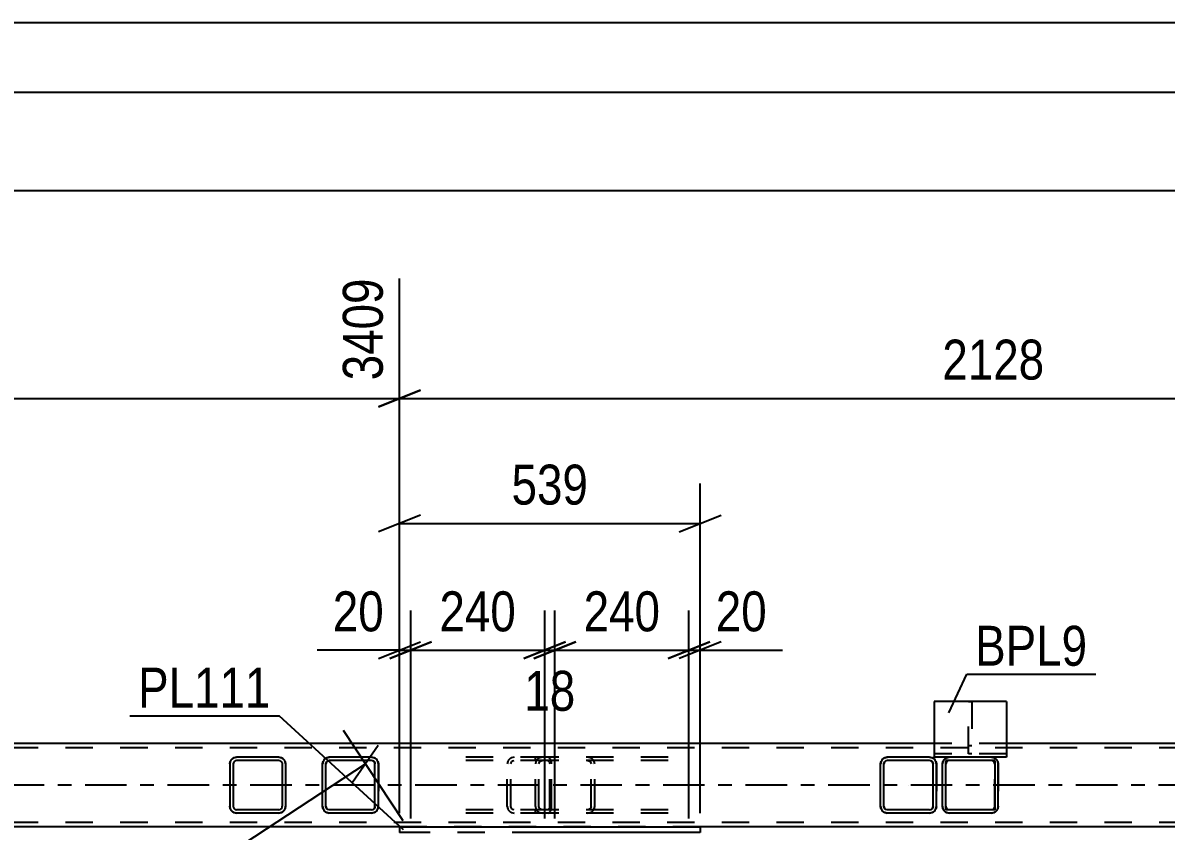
# Model space of a CAD drawing. Header units: millimetres. Extents: x -777 to 412, y -850 to -9.
# Drawn here: x -600.9 to -519, y -67.5 to -9.5 of the extents above; entities that cross this region are included whole.
import ezdxf

# ---------------------------------------------------------------- set-up
doc = ezdxf.new("R2010")
doc.units = ezdxf.units.MM
doc.linetypes.add('DXK_LINE_DOT2', pattern=[3.9198, 1.9599, -1.9599])
doc.linetypes.add('DXK_LINE_DOT3', pattern=[5.9187, 2.979, -0.9799, 0.9799, -0.9799])
doc.styles.add('Arial Narrow', font='ARIALN.TTF', dxfattribs={"height": 0.2})

# ---------------------------------------------------------------- blocks, each defined once
blk = doc.blocks.new('Unknown-570390744-1132')
at = {"color": 5, "linetype": 'Continuous'}
for p, q in [((412.086, -9.498), (-776.914, -9.498)), ((407.086, -14.498), (-771.914, -14.498))]:
    blk.add_line(p, q, dxfattribs=at)
blk = doc.blocks.new('Part-570390744-2621 - 2615')
at = {"color": 2, "linetype": 'Continuous'}
for p, q in [((-573.949, -67.183), (-573.949, -67.583)), ((-573.949, -67.183), (-552.403, -67.183)), ((-552.403, -67.183), (-552.403, -67.583)), ((-572.777, -67.583), (-573.949, -67.583)), ((-552.403, -67.583), (-563.914, -67.583))]:
    blk.add_line(p, q, dxfattribs=at)
at = {"color": 7, "linetype": 'DXK_LINE_DOT2'}
blk.add_line((-563.914, -67.583), (-572.777, -67.583), dxfattribs=at)
blk = doc.blocks.new('Part-570390744-2696 - 2615')
at = {"color": 2, "linetype": 'Continuous'}
for p, q in [((-535.633, -61.183), (-670.067, -61.183)), ((-382.392, -61.183), (-530.433, -61.183)), ((-573.949, -67.183), (-637.538, -67.183)), ((-488.815, -67.183), (-552.403, -67.183))]:
    blk.add_line(p, q, dxfattribs=at)
at = {"color": 7, "linetype": 'DXK_LINE_DOT2'}
for p, q in [((-530.433, -61.183), (-535.633, -61.183)), ((-66.749, -61.503), (-670.067, -61.503)), ((-66.749, -66.863), (-670.067, -66.863)), ((-552.403, -67.183), (-573.949, -67.183))]:
    blk.add_line(p, q, dxfattribs=at)
at = {"color": 7, "linetype": 'DXK_LINE_DOT3'}
blk.add_line((-66.749, -64.183), (-670.067, -64.183), dxfattribs=at)
blk = doc.blocks.new('Part-570390744-2764 - 2615')
at = {"color": 7, "linetype": 'DXK_LINE_DOT2'}
for p, q in [((-563.702, -62.183), (-563.897, -62.219)), ((-554.688, -62.183), (-563.702, -62.183)), ((-560.271, -62.219), (-560.467, -62.183)), ((-564.174, -62.479), (-564.213, -62.663)), ((-564.213, -65.703), (-564.213, -62.663)), ((-563.957, -62.663), (-563.938, -62.571)), ((-563.957, -65.703), (-563.957, -62.663)), ((-563.938, -62.571), (-563.882, -62.493)), ((-563.882, -62.493), (-563.8, -62.441)), ((-563.8, -62.441), (-563.702, -62.423)), ((-554.688, -62.423), (-563.702, -62.423)), ((-560.467, -62.423), (-560.369, -62.441)), ((-560.369, -62.441), (-560.286, -62.493)), ((-560.286, -62.493), (-560.231, -62.571)), ((-560.231, -62.571), (-560.211, -62.663)), ((-560.211, -65.703), (-560.211, -62.663)), ((-559.956, -62.663), (-559.995, -62.479)), ((-559.956, -65.703), (-559.956, -62.663)), ((-564.213, -65.703), (-564.174, -65.886)), ((-563.938, -65.794), (-563.957, -65.703)), ((-563.882, -65.872), (-563.938, -65.794)), ((-563.897, -66.146), (-563.702, -66.183)), ((-563.8, -65.924), (-563.882, -65.872)), ((-563.702, -65.943), (-563.8, -65.924)), ((-554.688, -65.943), (-563.702, -65.943)), ((-554.688, -66.183), (-563.702, -66.183)), ((-560.369, -65.924), (-560.467, -65.943)), ((-560.467, -66.183), (-560.271, -66.146)), ((-560.286, -65.872), (-560.369, -65.924)), ((-560.231, -65.794), (-560.286, -65.872)), ((-560.211, -65.703), (-560.231, -65.794)), ((-559.995, -65.886), (-559.956, -65.703))]:
    blk.add_line(p, q, dxfattribs=at)
for centre, start, end in [((-563.721, -62.683), 110.75831, 155.68004), ((-560.447, -62.683), 24.31996, 69.24169), ((-563.721, -65.682), 204.31996, 249.24169), ((-560.447, -65.682), 290.75831, 335.68004)]:
    blk.add_arc(centre, 0.496, start, end, dxfattribs=at)
blk = doc.blocks.new('Part-570390744-2900 - 2615')
at = {"color": 2, "linetype": 'Continuous'}
for p, q in [((-585.634, -62.181), (-585.818, -62.218)), ((-582.594, -62.181), (-585.634, -62.181)), ((-582.41, -62.218), (-582.594, -62.181)), ((-586.077, -62.478), (-586.114, -62.661)), ((-586.114, -62.661), (-586.114, -65.701)), ((-585.856, -62.569), (-585.874, -62.661)), ((-585.874, -62.661), (-585.874, -65.701)), ((-585.804, -62.492), (-585.856, -62.569)), ((-585.726, -62.439), (-585.804, -62.492)), ((-585.634, -62.421), (-585.726, -62.439)), ((-582.594, -62.421), (-585.634, -62.421)), ((-582.502, -62.439), (-582.594, -62.421)), ((-582.424, -62.492), (-582.502, -62.439)), ((-582.372, -62.569), (-582.424, -62.492)), ((-582.372, -62.569), (-582.354, -62.661)), ((-582.354, -62.661), (-582.354, -65.701)), ((-582.114, -62.661), (-582.15, -62.478)), ((-582.114, -62.661), (-582.114, -65.701)), ((-586.114, -65.701), (-586.077, -65.885)), ((-585.874, -65.701), (-585.856, -65.793)), ((-585.856, -65.793), (-585.804, -65.871)), ((-585.818, -66.145), (-585.634, -66.181)), ((-585.804, -65.871), (-585.726, -65.923)), ((-585.726, -65.923), (-585.634, -65.941)), ((-582.594, -65.941), (-585.634, -65.941)), ((-582.594, -66.181), (-585.634, -66.181)), ((-582.594, -65.941), (-582.502, -65.923)), ((-582.594, -66.181), (-582.41, -66.145)), ((-582.502, -65.923), (-582.424, -65.871)), ((-582.424, -65.871), (-582.372, -65.793)), ((-582.372, -65.793), (-582.354, -65.701)), ((-582.15, -65.885), (-582.114, -65.701))]:
    blk.add_line(p, q, dxfattribs=at)
at = {"color": 7, "linetype": 'DXK_LINE_DOT2'}
for p, q in [((-585.818, -62.218), (-585.634, -62.181)), ((-582.594, -62.181), (-582.41, -62.218)), ((-586.114, -62.661), (-586.077, -62.478)), ((-582.15, -62.478), (-582.114, -62.661)), ((-586.077, -65.885), (-586.114, -65.701)), ((-585.634, -66.181), (-585.818, -66.145)), ((-582.41, -66.145), (-582.594, -66.181)), ((-582.114, -65.701), (-582.15, -65.885))]:
    blk.add_line(p, q, dxfattribs=at)
at = {"color": 7, "linetype": 'DXK_LINE_DOT3'}
blk.add_line((-584.114, -64.181), (-584.114, -64.181), dxfattribs=at)
at = {"color": 2, "linetype": 'Continuous'}
for centre, start, end in [((-585.634, -62.661), 112.5, 157.5), ((-582.594, -62.661), 22.5, 67.5), ((-585.634, -65.701), 202.5, 247.5), ((-582.594, -65.701), 292.5, 337.5)]:
    blk.add_arc(centre, 0.48, start, end, dxfattribs=at)
at = {"color": 7, "linetype": 'DXK_LINE_DOT2'}
for centre, start, end in [((-585.634, -62.661), 112.5, 157.5), ((-582.594, -62.661), 22.5, 67.5), ((-585.634, -65.701), 202.5, 247.5), ((-582.594, -65.701), 292.5, 337.5)]:
    blk.add_arc(centre, 0.48, start, end, dxfattribs=at)
blk = doc.blocks.new('Part-570390744-2906 - 2615')
at = {"color": 2, "linetype": 'Continuous'}
for p, q in [((-538.987, -62.183), (-539.171, -62.219)), ((-535.947, -62.183), (-538.987, -62.183)), ((-535.764, -62.219), (-535.947, -62.183)), ((-539.431, -62.479), (-539.467, -62.663)), ((-539.467, -65.703), (-539.467, -62.663)), ((-539.467, -62.663), (-539.467, -62.663)), ((-539.227, -62.663), (-539.209, -62.571)), ((-539.227, -65.703), (-539.227, -62.663)), ((-539.227, -62.663), (-539.227, -62.663)), ((-539.209, -62.571), (-539.157, -62.493)), ((-539.079, -62.441), (-539.157, -62.493)), ((-538.987, -62.423), (-539.079, -62.441)), ((-535.947, -62.423), (-538.987, -62.423)), ((-535.855, -62.441), (-535.947, -62.423)), ((-535.855, -62.441), (-535.778, -62.493)), ((-535.778, -62.493), (-535.725, -62.571)), ((-535.725, -62.571), (-535.707, -62.663)), ((-535.707, -65.703), (-535.707, -62.663)), ((-535.707, -62.663), (-535.707, -62.663)), ((-535.467, -62.663), (-535.504, -62.479)), ((-535.467, -65.703), (-535.467, -62.663)), ((-535.467, -62.663), (-535.467, -62.663)), ((-539.467, -65.703), (-539.467, -65.703)), ((-539.467, -65.703), (-539.431, -65.886)), ((-539.227, -65.703), (-539.227, -65.703)), ((-539.209, -65.794), (-539.227, -65.703)), ((-539.157, -65.872), (-539.209, -65.794)), ((-539.171, -66.146), (-538.987, -66.183)), ((-539.079, -65.924), (-539.157, -65.872)), ((-538.987, -65.943), (-539.079, -65.924)), ((-535.947, -65.943), (-538.987, -65.943)), ((-535.947, -66.183), (-538.987, -66.183)), ((-535.947, -65.943), (-535.855, -65.924)), ((-535.947, -66.183), (-535.764, -66.146)), ((-535.855, -65.924), (-535.778, -65.872)), ((-535.725, -65.794), (-535.778, -65.872)), ((-535.707, -65.703), (-535.725, -65.794)), ((-535.707, -65.703), (-535.707, -65.703)), ((-535.504, -65.886), (-535.467, -65.703)), ((-535.467, -65.703), (-535.467, -65.703))]:
    blk.add_line(p, q, dxfattribs=at)
at = {"color": 7, "linetype": 'DXK_LINE_DOT2'}
for p, q in [((-539.171, -62.219), (-538.987, -62.183)), ((-535.947, -62.183), (-535.764, -62.219)), ((-539.467, -62.663), (-539.431, -62.479)), ((-539.467, -65.703), (-539.467, -62.663)), ((-539.209, -62.571), (-539.227, -62.663)), ((-539.227, -65.703), (-539.227, -62.663)), ((-539.157, -62.493), (-539.209, -62.571)), ((-539.079, -62.441), (-539.079, -62.441)), ((-538.987, -62.423), (-538.987, -62.423)), ((-535.855, -62.441), (-535.855, -62.441)), ((-535.778, -62.493), (-535.855, -62.441)), ((-535.725, -62.571), (-535.778, -62.493)), ((-535.707, -62.663), (-535.725, -62.571)), ((-535.707, -65.703), (-535.707, -62.663)), ((-535.504, -62.479), (-535.467, -62.663)), ((-535.467, -62.663), (-535.467, -65.703)), ((-539.431, -65.886), (-539.467, -65.703)), ((-539.227, -65.703), (-539.209, -65.794)), ((-539.209, -65.794), (-539.157, -65.872)), ((-538.987, -66.183), (-539.171, -66.146)), ((-539.157, -65.872), (-539.079, -65.924)), ((-538.987, -65.943), (-538.987, -65.943)), ((-535.764, -66.146), (-535.947, -66.183)), ((-535.855, -65.924), (-535.855, -65.924)), ((-535.778, -65.872), (-535.725, -65.794)), ((-535.778, -65.872), (-535.778, -65.872)), ((-535.725, -65.794), (-535.707, -65.703)), ((-535.467, -65.703), (-535.504, -65.886))]:
    blk.add_line(p, q, dxfattribs=at)
at = {"color": 7, "linetype": 'DXK_LINE_DOT3'}
blk.add_line((-537.467, -64.183), (-537.467, -64.183), dxfattribs=at)
at = {"color": 2, "linetype": 'Continuous'}
for centre, start, end in [((-538.987, -62.663), 112.5, 157.5), ((-535.947, -62.663), 22.5, 67.5), ((-538.987, -65.703), 202.5, 247.5), ((-535.947, -65.703), 292.5, 337.5)]:
    blk.add_arc(centre, 0.48, start, end, dxfattribs=at)
at = {"color": 7, "linetype": 'DXK_LINE_DOT2'}
for centre, start, end in [((-538.987, -62.663), 112.5, 157.5), ((-535.947, -62.663), 22.5, 67.5), ((-538.987, -65.703), 202.5, 247.5), ((-535.947, -65.703), 292.5, 337.5)]:
    blk.add_arc(centre, 0.48, start, end, dxfattribs=at)
blk = doc.blocks.new('Part-570390744-2909 - 2615')
at = {"color": 2, "linetype": 'Continuous'}
for p, q in [((-578.987, -62.183), (-579.171, -62.219)), ((-575.947, -62.183), (-578.987, -62.183)), ((-575.764, -62.219), (-575.947, -62.183)), ((-579.431, -62.479), (-579.467, -62.663)), ((-579.467, -65.703), (-579.467, -62.663)), ((-579.467, -62.663), (-579.467, -62.663)), ((-579.227, -62.663), (-579.209, -62.571)), ((-579.227, -65.703), (-579.227, -62.663)), ((-579.227, -62.663), (-579.227, -62.663)), ((-579.209, -62.571), (-579.157, -62.493)), ((-579.079, -62.441), (-579.157, -62.493)), ((-578.987, -62.423), (-579.079, -62.441)), ((-575.947, -62.423), (-578.987, -62.423)), ((-575.855, -62.441), (-575.947, -62.423)), ((-575.855, -62.441), (-575.778, -62.493)), ((-575.778, -62.493), (-575.725, -62.571)), ((-575.725, -62.571), (-575.707, -62.663)), ((-575.707, -65.703), (-575.707, -62.663)), ((-575.707, -62.663), (-575.707, -62.663)), ((-575.467, -62.663), (-575.504, -62.479)), ((-575.467, -65.703), (-575.467, -62.663)), ((-575.467, -62.663), (-575.467, -62.663)), ((-579.467, -65.703), (-579.467, -65.703)), ((-579.467, -65.703), (-579.431, -65.886)), ((-579.227, -65.703), (-579.227, -65.703)), ((-579.209, -65.794), (-579.227, -65.703)), ((-579.157, -65.872), (-579.209, -65.794)), ((-579.171, -66.146), (-578.987, -66.183)), ((-579.079, -65.924), (-579.157, -65.872)), ((-578.987, -65.943), (-579.079, -65.924)), ((-575.947, -65.943), (-578.987, -65.943)), ((-575.947, -66.183), (-578.987, -66.183)), ((-575.947, -65.943), (-575.855, -65.924)), ((-575.947, -66.183), (-575.764, -66.146)), ((-575.855, -65.924), (-575.778, -65.872)), ((-575.725, -65.794), (-575.778, -65.872)), ((-575.707, -65.703), (-575.725, -65.794)), ((-575.707, -65.703), (-575.707, -65.703)), ((-575.504, -65.886), (-575.467, -65.703)), ((-575.467, -65.703), (-575.467, -65.703))]:
    blk.add_line(p, q, dxfattribs=at)
at = {"color": 7, "linetype": 'DXK_LINE_DOT2'}
for p, q in [((-579.171, -62.219), (-578.987, -62.183)), ((-575.947, -62.183), (-575.764, -62.219)), ((-579.467, -62.663), (-579.431, -62.479)), ((-579.467, -65.703), (-579.467, -62.663)), ((-579.209, -62.571), (-579.227, -62.663)), ((-579.227, -65.703), (-579.227, -62.663)), ((-579.157, -62.493), (-579.209, -62.571)), ((-579.079, -62.441), (-579.079, -62.441)), ((-578.987, -62.423), (-578.987, -62.423)), ((-575.855, -62.441), (-575.855, -62.441)), ((-575.778, -62.493), (-575.855, -62.441)), ((-575.725, -62.571), (-575.778, -62.493)), ((-575.707, -62.663), (-575.725, -62.571)), ((-575.707, -65.703), (-575.707, -62.663)), ((-575.504, -62.479), (-575.467, -62.663)), ((-575.467, -62.663), (-575.467, -65.703)), ((-579.431, -65.886), (-579.467, -65.703)), ((-579.227, -65.703), (-579.209, -65.794)), ((-579.209, -65.794), (-579.157, -65.872)), ((-578.987, -66.183), (-579.171, -66.146)), ((-579.157, -65.872), (-579.079, -65.924)), ((-578.987, -65.943), (-578.987, -65.943)), ((-575.764, -66.146), (-575.947, -66.183)), ((-575.855, -65.924), (-575.855, -65.924)), ((-575.778, -65.872), (-575.725, -65.794)), ((-575.778, -65.872), (-575.778, -65.872)), ((-575.725, -65.794), (-575.707, -65.703)), ((-575.467, -65.703), (-575.504, -65.886))]:
    blk.add_line(p, q, dxfattribs=at)
at = {"color": 7, "linetype": 'DXK_LINE_DOT3'}
blk.add_line((-577.467, -64.183), (-577.467, -64.183), dxfattribs=at)
at = {"color": 2, "linetype": 'Continuous'}
for centre, start, end in [((-578.987, -62.663), 112.5, 157.5), ((-575.947, -62.663), 22.5, 67.5), ((-578.987, -65.703), 202.5, 247.5), ((-575.947, -65.703), 292.5, 337.5)]:
    blk.add_arc(centre, 0.48, start, end, dxfattribs=at)
at = {"color": 7, "linetype": 'DXK_LINE_DOT2'}
for centre, start, end in [((-578.987, -62.663), 112.5, 157.5), ((-575.947, -62.663), 22.5, 67.5), ((-578.987, -65.703), 202.5, 247.5), ((-575.947, -65.703), 292.5, 337.5)]:
    blk.add_arc(centre, 0.48, start, end, dxfattribs=at)
blk = doc.blocks.new('Part-570390744-2910 - 2615')
at = {"color": 2, "linetype": 'Continuous'}
for p, q in [((-531.274, -62.423), (-534.794, -62.423)), ((-534.794, -65.943), (-534.794, -62.423)), ((-531.274, -62.423), (-531.274, -65.943)), ((-531.274, -65.943), (-534.794, -65.943))]:
    blk.add_line(p, q, dxfattribs=at)
blk = doc.blocks.new('Part-570390744-2951 - 2615')
at = {"color": 2, "linetype": 'Continuous'}
for p, q in [((-534.554, -62.181), (-534.737, -62.218)), ((-531.514, -62.181), (-534.554, -62.181)), ((-531.33, -62.218), (-531.514, -62.181)), ((-534.997, -62.478), (-535.034, -62.661)), ((-535.034, -65.701), (-535.034, -62.661)), ((-535.034, -62.661), (-535.034, -62.661)), ((-534.554, -62.421), (-534.56, -62.423)), ((-531.514, -62.421), (-534.554, -62.421)), ((-531.514, -62.421), (-531.507, -62.423)), ((-531.034, -62.661), (-531.07, -62.478)), ((-531.034, -65.701), (-531.034, -62.661)), ((-531.034, -62.661), (-531.034, -62.661)), ((-535.034, -65.701), (-535.034, -65.701)), ((-535.034, -65.701), (-534.997, -65.885)), ((-534.737, -66.145), (-534.554, -66.181)), ((-531.514, -66.181), (-534.554, -66.181)), ((-531.514, -66.181), (-531.33, -66.145)), ((-531.07, -65.885), (-531.034, -65.701)), ((-531.034, -65.701), (-531.034, -65.701))]:
    blk.add_line(p, q, dxfattribs=at)
at = {"color": 7, "linetype": 'DXK_LINE_DOT2'}
for p, q in [((-534.737, -62.218), (-534.554, -62.181)), ((-531.514, -62.181), (-531.33, -62.218)), ((-535.034, -62.661), (-534.997, -62.478)), ((-535.034, -65.701), (-535.034, -62.661)), ((-534.794, -62.661), (-534.775, -62.569)), ((-534.794, -65.701), (-534.794, -62.661)), ((-534.794, -62.661), (-534.794, -62.661)), ((-534.775, -62.569), (-534.794, -62.661)), ((-534.794, -65.701), (-534.794, -62.661)), ((-534.775, -62.569), (-534.723, -62.492)), ((-534.723, -62.492), (-534.775, -62.569)), ((-534.723, -62.492), (-534.645, -62.44)), ((-534.554, -62.421), (-534.645, -62.44)), ((-531.422, -62.44), (-531.514, -62.421)), ((-531.422, -62.44), (-531.344, -62.492)), ((-531.344, -62.492), (-531.422, -62.44)), ((-531.344, -62.492), (-531.292, -62.569)), ((-531.292, -62.569), (-531.344, -62.492)), ((-531.292, -62.569), (-531.274, -62.661)), ((-531.274, -62.661), (-531.292, -62.569)), ((-531.274, -65.701), (-531.274, -62.661)), ((-531.274, -62.661), (-531.274, -62.661)), ((-531.274, -65.701), (-531.274, -62.661)), ((-531.07, -62.478), (-531.034, -62.661)), ((-531.034, -62.661), (-531.034, -65.701)), ((-534.997, -65.885), (-535.034, -65.701)), ((-534.794, -65.701), (-534.794, -65.701)), ((-534.775, -65.793), (-534.794, -65.701)), ((-534.794, -65.701), (-534.775, -65.793)), ((-534.723, -65.871), (-534.775, -65.793)), ((-534.775, -65.793), (-534.723, -65.871)), ((-534.554, -66.181), (-534.737, -66.145)), ((-534.645, -65.923), (-534.723, -65.871)), ((-534.723, -65.871), (-534.645, -65.923)), ((-534.554, -65.941), (-534.645, -65.923)), ((-531.514, -65.941), (-534.554, -65.941)), ((-531.422, -65.923), (-531.514, -65.941)), ((-531.33, -66.145), (-531.514, -66.181)), ((-531.344, -65.871), (-531.422, -65.923)), ((-531.292, -65.793), (-531.344, -65.871)), ((-531.344, -65.871), (-531.292, -65.793)), ((-531.274, -65.701), (-531.292, -65.793)), ((-531.292, -65.793), (-531.274, -65.701)), ((-531.274, -65.701), (-531.274, -65.701)), ((-531.034, -65.701), (-531.07, -65.885))]:
    blk.add_line(p, q, dxfattribs=at)
at = {"color": 7, "linetype": 'DXK_LINE_DOT3'}
blk.add_line((-533.034, -64.181), (-533.033, -64.181), dxfattribs=at)
at = {"color": 2, "linetype": 'Continuous'}
for centre, start, end in [((-534.554, -62.661), 112.5, 157.5), ((-531.514, -62.661), 22.5, 67.5), ((-534.554, -65.701), 202.5, 247.5), ((-531.514, -65.701), 292.5, 337.5)]:
    blk.add_arc(centre, 0.48, start, end, dxfattribs=at)
at = {"color": 7, "linetype": 'DXK_LINE_DOT2'}
for centre, start, end in [((-534.554, -62.661), 112.5, 157.5), ((-531.514, -62.661), 22.5, 67.5), ((-534.554, -65.701), 202.5, 247.5), ((-531.514, -65.701), 292.5, 337.5)]:
    blk.add_arc(centre, 0.48, start, end, dxfattribs=at)
blk = doc.blocks.new('Part-570390744-3031 - 2615')
at = {"color": 7, "linetype": 'DXK_LINE_DOT2'}
for p, q in [((-563.315, -62.183), (-570.757, -62.183)), ((-565.722, -62.183), (-565.915, -62.219)), ((-564.213, -62.423), (-564.213, -62.183)), ((-563.212, -62.219), (-563.315, -62.183)), ((-563.125, -62.323), (-563.212, -62.219)), ((-563.315, -62.423), (-570.757, -62.423)), ((-566.187, -62.479), (-566.226, -62.663)), ((-566.226, -65.703), (-566.226, -62.663)), ((-565.974, -62.663), (-565.955, -62.571)), ((-565.974, -65.703), (-565.974, -62.663)), ((-565.955, -62.571), (-565.9, -62.493)), ((-565.9, -62.493), (-565.818, -62.441)), ((-565.818, -62.441), (-565.722, -62.423)), ((-563.315, -62.423), (-563.264, -62.441)), ((-563.264, -62.441), (-563.22, -62.493)), ((-563.22, -62.493), (-563.191, -62.571)), ((-563.191, -62.571), (-563.18, -62.663)), ((-563.18, -65.703), (-563.18, -62.663)), ((-563.066, -62.479), (-563.125, -62.323)), ((-563.046, -62.663), (-563.066, -62.479)), ((-563.046, -65.703), (-563.046, -62.663)), ((-563.315, -65.943), (-570.757, -65.943)), ((-563.315, -66.183), (-570.757, -66.183)), ((-566.226, -65.703), (-566.187, -65.886)), ((-565.955, -65.794), (-565.974, -65.703)), ((-565.9, -65.872), (-565.955, -65.794)), ((-565.915, -66.146), (-565.722, -66.183)), ((-565.818, -65.924), (-565.9, -65.872)), ((-565.722, -65.943), (-565.818, -65.924)), ((-564.213, -66.183), (-564.213, -65.943)), ((-563.264, -65.924), (-563.315, -65.943)), ((-563.315, -66.183), (-563.212, -66.146)), ((-563.22, -65.872), (-563.264, -65.924)), ((-563.191, -65.794), (-563.22, -65.872)), ((-563.212, -66.146), (-563.125, -66.042)), ((-563.18, -65.703), (-563.191, -65.794)), ((-563.125, -66.042), (-563.066, -65.886)), ((-563.066, -65.886), (-563.046, -65.703))]:
    blk.add_line(p, q, dxfattribs=at)
for centre, start, end in [((-565.737, -62.678), 111.15132, 156.10487), ((-565.737, -65.687), 203.89513, 248.84868)]:
    blk.add_arc(centre, 0.492, start, end, dxfattribs=at)
blk = doc.blocks.new('Part-570390744-3098 - 2615')
at = {"color": 7, "linetype": 'DXK_LINE_DOT2'}
for p, q in [((-533.152, -61.942), (-533.152, -58.182)), ((-533.152, -58.182), (-532.912, -58.182)), ((-532.912, -58.182), (-532.912, -61.942)), ((-533.152, -61.342), (-532.912, -61.342)), ((-532.912, -61.942), (-533.152, -61.942))]:
    blk.add_line(p, q, dxfattribs=at)
blk = doc.blocks.new('Part-570390744-3177 - 2615')
at = {"color": 2, "linetype": 'Continuous'}
for p, q in [((-530.433, -58.182), (-535.633, -58.182)), ((-535.633, -58.182), (-535.633, -62.182)), ((-530.433, -58.182), (-530.433, -62.182)), ((-534.555, -62.182), (-535.633, -62.182)), ((-530.433, -62.182), (-531.512, -62.182)), ((-530.433, -62.182), (-530.433, -62.182))]:
    blk.add_line(p, q, dxfattribs=at)
at = {"color": 7, "linetype": 'DXK_LINE_DOT2'}
for p, q in [((-530.433, -61.942), (-535.633, -61.942)), ((-535.633, -61.942), (-535.633, -61.958)), ((-535.633, -61.958), (-535.633, -62.162)), ((-535.633, -62.182), (-535.633, -62.162)), ((-531.512, -62.182), (-534.555, -62.182)), ((-530.433, -61.942), (-530.433, -61.942)), ((-530.433, -61.942), (-530.433, -62.162)), ((-530.433, -62.182), (-530.433, -62.162)), ((-530.433, -62.182), (-530.433, -62.182))]:
    blk.add_line(p, q, dxfattribs=at)
blk = doc.blocks.new('StraightDimension-570390744-3322 - 2615')
at = {"color": 7, "linetype": 'Continuous'}
for p, q in [((-573.949, -66.183), (-573.949, -27.826)), ((-572.449, -35.838), (-575.449, -37.038)), ((-573.949, -36.438), (-488.815, -36.438))]:
    blk.add_line(p, q, dxfattribs=at)
at = {"color": 0}
blk.add_wipeout([(-527.126, -35.688), (-527.126, -31.488), (-535.638, -31.488), (-535.638, -35.688)], dxfattribs=at)
at = {"color": 3, "style": 'Arial Narrow'}
blk.add_text('2128', height=2.8633, dxfattribs=at).set_placement((-535.038, -35.088))
blk = doc.blocks.new('StraightDimension-570390744-58249 - 2615')
at = {"color": 7, "linetype": 'Continuous'}
for p, q in [((-563.541, -66.583), (-563.541, -52.095)), ((-562.811, -66.583), (-562.811, -52.095)), ((-565.041, -55.095), (-562.041, -53.895)), ((-561.311, -53.895), (-564.311, -55.095)), ((-563.541, -54.495), (-562.811, -54.495))]:
    blk.add_line(p, q, dxfattribs=at)
at = {"color": 0}
blk.add_wipeout([(-560.748, -59.445), (-560.748, -55.245), (-565.604, -55.245), (-565.604, -59.445)], dxfattribs=at)
at = {"color": 3, "style": 'Arial Narrow'}
blk.add_text('18', height=2.8633, dxfattribs=at).set_placement((-565.004, -58.845))
blk = doc.blocks.new('StraightDimension-570390744-4081 - 2615')
at = {"color": 7, "linetype": 'Continuous'}
blk.add_line((-707.587, -21.533), (-65.949, -21.533), dxfattribs=at)
blk = doc.blocks.new('StraightDimension-570390744-58250 - 2615')
at = {"color": 7, "linetype": 'Continuous'}
for p, q in [((-573.149, -66.583), (-573.149, -51.645)), ((-563.541, -66.583), (-563.541, -51.645)), ((-574.649, -55.095), (-571.649, -53.895)), ((-562.041, -53.895), (-565.041, -55.095)), ((-573.149, -54.495), (-563.541, -54.495))]:
    blk.add_line(p, q, dxfattribs=at)
at = {"color": 0}
blk.add_wipeout([(-565.003, -53.745), (-565.003, -49.545), (-571.687, -49.545), (-571.687, -53.745)], dxfattribs=at)
at = {"color": 3, "style": 'Arial Narrow'}
blk.add_text('240', height=2.8633, dxfattribs=at).set_placement((-571.087, -53.145))
blk = doc.blocks.new('StraightDimension-570390744-4117 - 2615')
at = {"color": 7, "linetype": 'Continuous'}
for p, q in [((-573.699, -66.747), (-577.964, -60.263)), ((-577.321, -63.97), (-575.474, -61.319)), ((-608.992, -84.084), (-576.398, -62.644)), ((-606.293, -88.187), (-610.558, -81.703)), ((-608.068, -82.758), (-609.915, -85.41))]:
    blk.add_line(p, q, dxfattribs=at)
at = {"color": 0}
blk.add_wipeout([(-590.314, -70.901), (-592.623, -67.392), (-598.207, -71.065), (-595.899, -74.574)], dxfattribs=at)
at = {"color": 3, "style": 'Arial Narrow'}
blk.add_text('975', height=2.8633, rotation=33.33468, dxfattribs=at).set_placement((-595.728, -73.743))
blk = doc.blocks.new('StraightDimension-570390744-3323 - 2615')
at = {"color": 7, "linetype": 'Continuous'}
for p, q in [((-573.949, -66.183), (-573.949, -27.826)), ((-575.449, -37.038), (-572.449, -35.838)), ((-659.083, -36.438), (-573.949, -36.438))]:
    blk.add_line(p, q, dxfattribs=at)
at = {"color": 0, "linetype": 'Continuous'}
blk.add_wipeout([(-574.549, -27.226), (-578.749, -27.226), (-578.749, -35.738), (-574.549, -35.738)], dxfattribs=at)
at = {"color": 3, "linetype": 'Continuous', "style": 'Arial Narrow'}
blk.add_text('3409', height=2.8633, rotation=90.00021, dxfattribs=at).set_placement((-575.149, -35.138))
blk = doc.blocks.new('StraightDimension-570390744-3599 - 2615')
at = {"color": 7, "linetype": 'Continuous'}
for p, q in [((-573.949, -66.183), (-573.949, -42.553)), ((-552.403, -66.183), (-552.403, -42.553)), ((-572.449, -44.803), (-575.449, -46.003)), ((-553.903, -46.003), (-550.903, -44.803)), ((-573.949, -45.403), (-552.403, -45.403))]:
    blk.add_line(p, q, dxfattribs=at)
at = {"color": 0}
blk.add_wipeout([(-559.834, -44.653), (-559.834, -40.453), (-566.518, -40.453), (-566.518, -44.653)], dxfattribs=at)
at = {"color": 3, "style": 'Arial Narrow'}
blk.add_text('539', height=2.8633, dxfattribs=at).set_placement((-565.918, -44.053))
blk = doc.blocks.new('StraightDimension-570390744-3868 - 2615')
at = {"color": 7, "linetype": 'Continuous'}
for p, q in [((-488.564, -66.747), (-492.392, -60.928)), ((-491.749, -64.635), (-489.902, -61.983)), ((-523.42, -84.749), (-490.826, -63.309)), ((-521.159, -88.187), (-524.986, -82.368)), ((-522.497, -83.423), (-524.344, -86.074))]:
    blk.add_line(p, q, dxfattribs=at)
at = {"color": 0}
blk.add_wipeout([(-504.743, -71.566), (-507.051, -68.057), (-512.636, -71.73), (-510.328, -75.239)], dxfattribs=at)
at = {"color": 3, "style": 'Arial Narrow'}
blk.add_text('975', height=2.8633, rotation=33.33468, dxfattribs=at).set_placement((-510.156, -74.408))
blk = doc.blocks.new('StraightDimension-570390744-58247 - 2615')
at = {"color": 7, "linetype": 'Continuous'}
for p, q in [((-553.203, -66.583), (-553.203, -51.645)), ((-552.403, -66.183), (-552.403, -51.645)), ((-554.703, -55.095), (-551.703, -53.895)), ((-550.903, -53.895), (-553.903, -55.095)), ((-553.203, -54.495), (-552.403, -54.495)), ((-552.403, -54.495), (-546.497, -54.495)), ((-552.403, -54.495), (-546.497, -54.495))]:
    blk.add_line(p, q, dxfattribs=at)
at = {"color": 0}
blk.add_wipeout([(-547.022, -53.745), (-547.022, -49.545), (-551.878, -49.545), (-551.878, -53.745)], dxfattribs=at)
at = {"color": 3, "style": 'Arial Narrow'}
blk.add_text('20', height=2.8633, dxfattribs=at).set_placement((-551.278, -53.145))
blk = doc.blocks.new('StraightDimension-570390744-58248 - 2615')
at = {"color": 7, "linetype": 'Continuous'}
for p, q in [((-562.811, -66.583), (-562.811, -51.645)), ((-553.203, -66.583), (-553.203, -51.645)), ((-564.311, -55.095), (-561.311, -53.895)), ((-551.703, -53.895), (-554.703, -55.095)), ((-562.811, -54.495), (-553.203, -54.495))]:
    blk.add_line(p, q, dxfattribs=at)
at = {"color": 0}
blk.add_wipeout([(-554.665, -53.745), (-554.665, -49.545), (-561.35, -49.545), (-561.35, -53.745)], dxfattribs=at)
at = {"color": 3, "style": 'Arial Narrow'}
blk.add_text('240', height=2.8633, dxfattribs=at).set_placement((-560.75, -53.145))
blk = doc.blocks.new('StraightDimension-570390744-58251 - 2615')
at = {"color": 7, "linetype": 'Continuous'}
for p, q in [((-573.949, -66.183), (-573.949, -51.645)), ((-573.149, -66.583), (-573.149, -51.645)), ((-575.449, -55.095), (-572.449, -53.895)), ((-571.649, -53.895), (-574.649, -55.095)), ((-573.949, -54.495), (-579.855, -54.495)), ((-573.949, -54.495), (-579.855, -54.495)), ((-573.949, -54.495), (-573.149, -54.495))]:
    blk.add_line(p, q, dxfattribs=at)
at = {"color": 0}
blk.add_wipeout([(-574.474, -53.745), (-574.474, -49.545), (-579.33, -49.545), (-579.33, -53.745)], dxfattribs=at)
at = {"color": 3, "style": 'Arial Narrow'}
blk.add_text('20', height=2.8633, dxfattribs=at).set_placement((-578.73, -53.145))
blk = doc.blocks.new('Mark-570390744-2617 - 2615')
at = {"color": 30, "linetype": 'Continuous'}
for p in [(-593.288, -59.218), (-573.657, -67.38)]:
    blk.add_line(p, (-582.584, -59.218), dxfattribs=at)
at = {"color": 0}
blk.add_wipeout([(-583.184, -58.618), (-583.184, -55.618), (-592.688, -55.618), (-592.688, -58.618)], dxfattribs=at)
blk.add_wipeout([(-583.184, -58.618), (-583.184, -55.618), (-592.688, -55.618), (-592.688, -58.618)], dxfattribs=at)
at = {"color": 3, "style": 'Arial Narrow'}
blk.add_text('PL111', height=2.8633, dxfattribs=at).set_placement((-592.688, -58.618))
blk = doc.blocks.new('Mark-570390744-58702 - 2615')
at = {"color": 30, "linetype": 'Continuous'}
for p, q in [((-534.582, -58.993), (-533.286, -56.214)), ((-533.286, -56.214), (-524.047, -56.214))]:
    blk.add_line(p, q, dxfattribs=at)
at = {"color": 0}
blk.add_wipeout([(-524.647, -55.614), (-524.647, -52.614), (-532.686, -52.614), (-532.686, -55.614)], dxfattribs=at)
blk.add_wipeout([(-524.647, -55.614), (-524.647, -52.614), (-532.686, -52.614), (-532.686, -55.614)], dxfattribs=at)
at = {"color": 3, "style": 'Arial Narrow'}
blk.add_text('BPL9', height=2.8633, dxfattribs=at).set_placement((-532.686, -55.614))

msp = doc.modelspace()

# ---------------------------------------------------------------- block references
for name in ['Unknown-570390744-1132', 'Part-570390744-3177 - 2615', 'Part-570390744-3098 - 2615', 'Part-570390744-2696 - 2615', 'Part-570390744-2900 - 2615', 'Part-570390744-2909 - 2615', 'Part-570390744-3031 - 2615', 'Part-570390744-2764 - 2615', 'Part-570390744-2906 - 2615', 'Part-570390744-2951 - 2615', 'Part-570390744-2910 - 2615', 'Part-570390744-2621 - 2615']:
    msp.add_blockref(name, (0, 0))

# ---------------------------------------------------------------- next in the draw order: block references
msp.add_blockref('StraightDimension-570390744-3322 - 2615', (0, 0))

# ---------------------------------------------------------------- next in the draw order: block references
for name in ['StraightDimension-570390744-58249 - 2615', 'StraightDimension-570390744-3868 - 2615']:
    msp.add_blockref(name, (0, 0))

# ---------------------------------------------------------------- next in the draw order: block references
msp.add_blockref('StraightDimension-570390744-4081 - 2615', (0, 0))

# ---------------------------------------------------------------- next in the draw order: block references
for name in ['StraightDimension-570390744-58250 - 2615', 'Mark-570390744-58702 - 2615']:
    msp.add_blockref(name, (0, 0))

# ---------------------------------------------------------------- next in the draw order: block references
msp.add_blockref('StraightDimension-570390744-4117 - 2615', (0, 0))

# ---------------------------------------------------------------- next in the draw order: block references
msp.add_blockref('StraightDimension-570390744-3323 - 2615', (0, 0))

# ---------------------------------------------------------------- next in the draw order: block references
msp.add_blockref('StraightDimension-570390744-3599 - 2615', (0, 0))

# ---------------------------------------------------------------- next in the draw order: block references
for name in ['StraightDimension-570390744-58251 - 2615', 'StraightDimension-570390744-58247 - 2615']:
    msp.add_blockref(name, (0, 0))

# ---------------------------------------------------------------- next in the draw order: block references
for name in ['StraightDimension-570390744-58248 - 2615', 'Mark-570390744-2617 - 2615']:
    msp.add_blockref(name, (0, 0))

doc.saveas('drawing.dxf')
